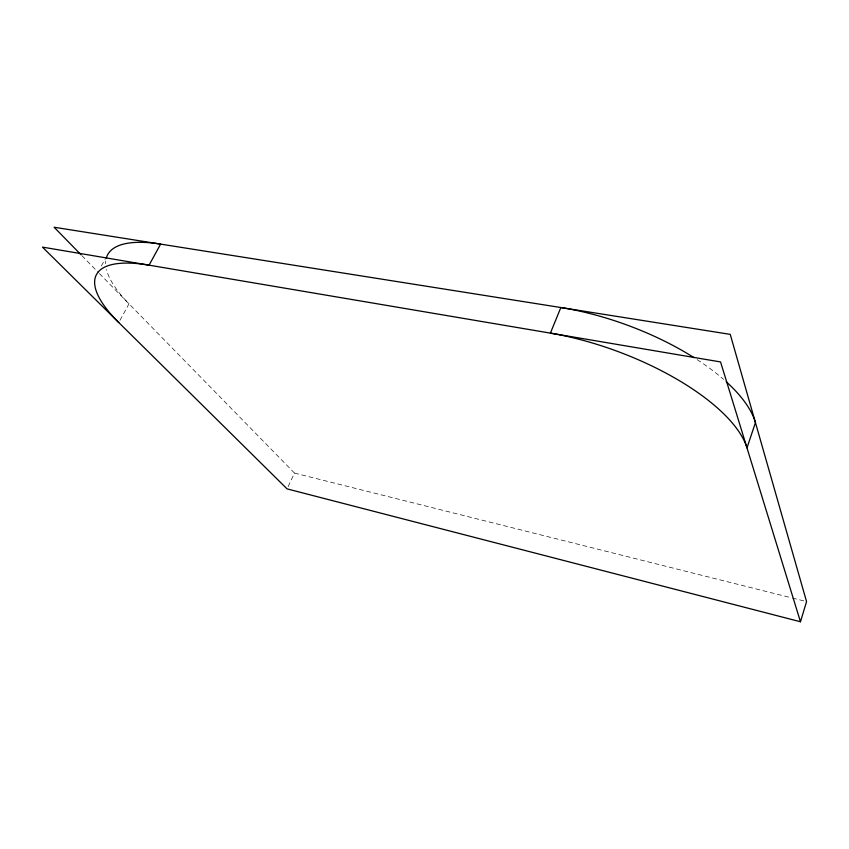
<?xml version="1.0" encoding="UTF-8"?>
<svg xmlns="http://www.w3.org/2000/svg" width="849" height="849" viewBox="0 0 849 849"><rect width="100%" height="100%" fill="white"/><g stroke="black" fill="none" stroke-linecap="round" stroke-linejoin="round"><path stroke-width="0.64" stroke-dasharray="4.25 3.18" d="M288.129 486.615L294.486 473.084L99.407 273.569M119.974 320.338L129.006 303.846A137.283 47.003 27.2 0 1 106.475 269.504M101.328 265.981L105.074 259.338M294.486 473.084L791.109 597.717M792.393 598.036L803.982 600.943M81.844 255.602L98.484 272.625M697.146 359.626A158.986 65.426 20.5 0 1 723.55 379.365M105.658 263.71A137.283 47.003 27.2 0 1 105.764 261.004"/><path stroke-width="1.27" d="M800.469 621.765L720.557 361.939L42.45 247.112L287.068 488.875L800.469 621.765L806.55 601.591L730.246 334.368L54.113 227.235L80.92 254.658M118.764 322.535A138.164 45.124 27 0 1 149.063 265.164L160.61 244.109A137.283 47.003 27.2 0 0 106.221 258.446M694.111 357.684A158.986 65.426 20.5 0 0 560.849 307.529L550.385 333.126A160.174 62.953 20.6 0 1 746.993 447.89L755.44 422.59A158.986 65.426 20.5 0 0 726.224 381.742"/></g></svg>
